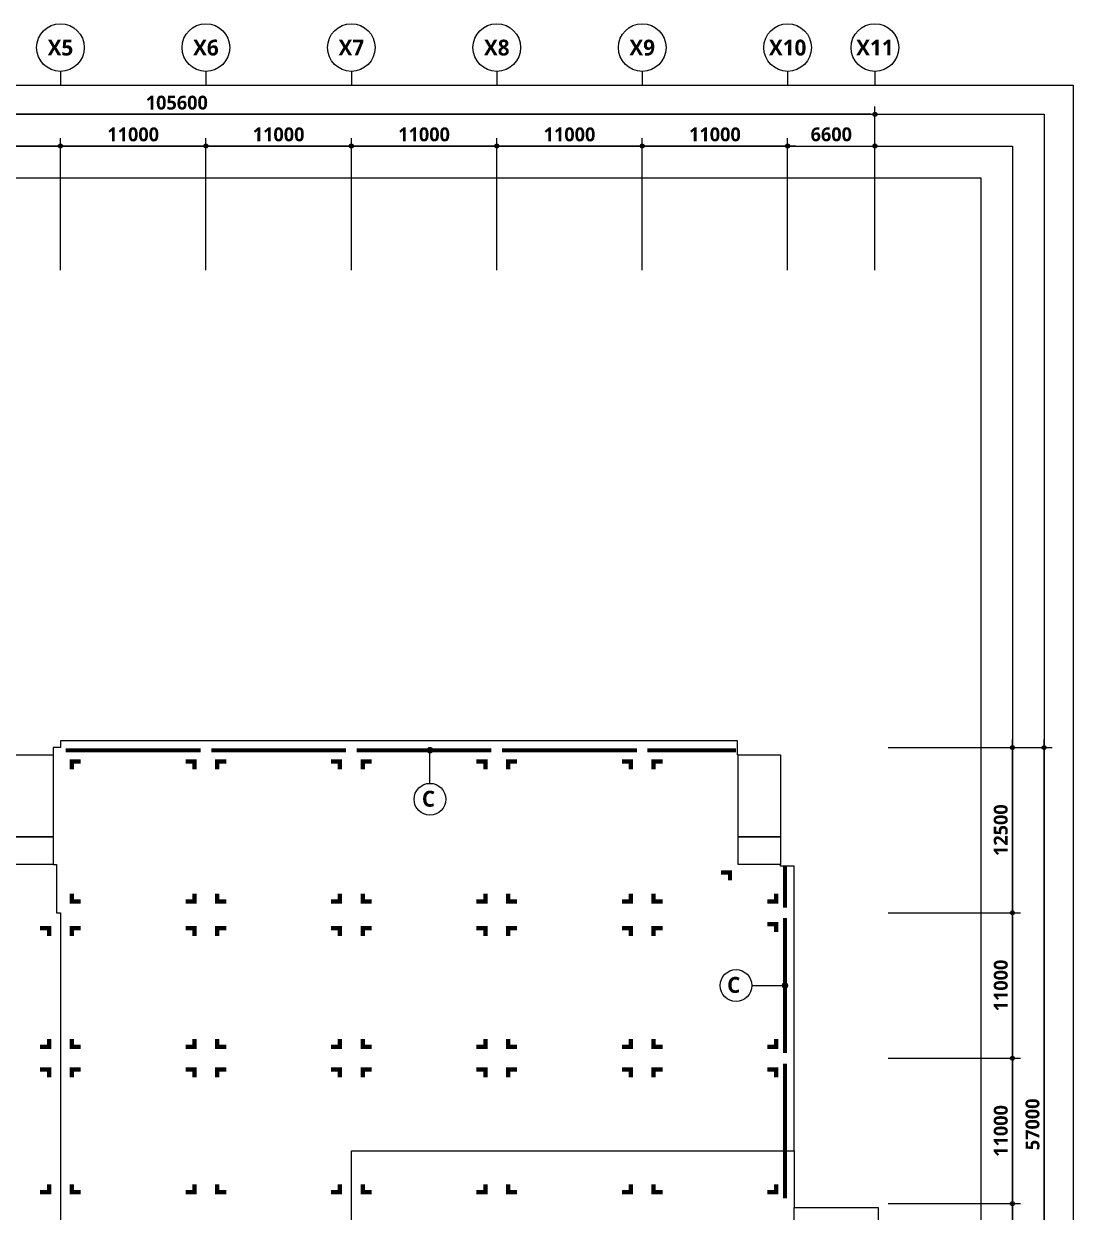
# Model space of a CAD drawing. Header units: millimetres. Extents: x 10941 to 1002000, y 7641 to 169666.
# Drawn here: x 628607 to 707982, y 79768 to 169666 of the extents above; entities that cross this region are included whole.
import ezdxf
from ezdxf.enums import TextEntityAlignment as Align

# ---------------------------------------------------------------- set-up
doc = ezdxf.new("R2010")
doc.units = ezdxf.units.MM
doc.header["$LTSCALE"] = 400
doc.header["$MEASUREMENT"] = 0
doc.header["$PDSIZE"] = -10
doc.layers.get('0').update_dxf_attribs({"linetype": 'CONTINUOUS'})
doc.layers.get('Defpoints').update_dxf_attribs({"color": 153, "linetype": 'CONTINUOUS'})
for name, color, linetype in [('A-ANNO-TEXT1', 7, 'CONTINUOUS'), ('A-P1', 6, 'CONTINUOUS'), ('A-ST-AXIS-BUB', 7, 'CONTINUOUS'), ('A-ST-AXIS-DIM', 7, 'CONTINUOUS'), ('A-TEXT', 3, 'CONTINUOUS'), ('A-WALLb', 5, 'STD_WIREMESH_050'), ('AA-MARK', 2, 'CONTINUOUS')]:
    doc.layers.add(name, color=color, linetype=linetype)
doc.layers.add('Defpoint', color=161, linetype='CONTINUOUS', plot=False)
doc.layers.add('면적', color=210, linetype='CONTINUOUS', plot=False)
doc.styles.add('2020음성 1차', font='')
doc.styles.add('SH_대대리576', font='')
doc.styles.get("Standard").update_dxf_attribs({"font": ''})
doc.styles.get('2020음성 1차').set_extended_font_data('NanumGothic', bold=True)
doc.styles.get('SH_대대리576').set_extended_font_data('NanumGothic', bold=True)
doc.styles.get('Standard').set_extended_font_data('DotumChe')
doc.linetypes.add('STD_WIREMESH_050', pattern='A,4,-1,["X",Standard,S=0.5,R=0,X=-0.24,Y=-0.25],-1', length=6)
doc.dimstyles.new('SHP 600', dxfattribs={"dimscale": 300, "dimtxt": 3.5, "dimasz": 1, "dimexe": 2, "dimexo": 2, "dimgap": 1, "dimtad": 1, "dimdec": 0, "dimzin": 0, "dimdsep": 46, "dimtxsty": 'SH_대대리576', "dimblk": 'DIMDOT', "dimcen": 0.09, "dimclrt": 3, "dimadec": 0, "dimazin": 1, "dimtfac": 1, "dimtdec": 0, "dimtix": 1, "dimtmove": 2, "dimatfit": 0, "dimldrblk": 'DIMDOT', "dimfxl": 1, "dimtolj": 1, "dimtzin": 0, "dimarcsym": 0})

# ---------------------------------------------------------------- blocks, each defined once
blk = doc.blocks.new('G$CF9371588')
blk.add_line((7800, 10975, 103000), (4300, 10975, 103000))
at = {"layer": '면적'}
for p, q in [((100000, 12500, 103000), (100000, 22200, 103000)), ((66500, 0, 103000), (66500, 11000, 103000))]:
    blk.add_line(p, q, dxfattribs=at)
for points in [[(100000, 26500), (100000, 48025), (98950, 48025), (98950, 48150), (95750, 48150), (95750, 56450), (95700, 56450), (95700, 57500), (44500, 57500), (44500, 57000), (43950, 57000), (43950, 56450), (43950, 48150), (40750, 48150), (40750, 56450), (40700, 56450), (40700, 57500), (4300, 57500), (4300, 56450), (4250, 56450), (4250, 48150), (1050, 48150), (1050, 48100), (0, 48100), (0, 22200), (2200, 22200), (5900, 22200), (5900, 17860), (4300, 17860), (4300, 10975), (7800, 10975), (7800, 11000), (38300, 11000), (38300, 10900), (44000, 10900), (44000, 11000), (66500, 11000), (66500, 26500)], [(40750, 56450), (43950, 56450), (43950, 50250), (40750, 50250)], [(40750, 50250), (43950, 50250), (43950, 48150), (40750, 48150)], [(2200, 17260), (2200, 22200), (5900, 22200), (5900, 17860), (4300, 17860), (4300, 17260)], [(2200, 17260), (2200, 15800), (800, 15800), (800, 13450), (4300, 13450), (4300, 17260), (2200, 17260)], [(800, 13450), (800, 10950), (1050, 10950), (4300, 10950), (4300, 13450)], [(4250, 8850), (4250, 10950), (1050, 10950), (1050, 550), (4250, 550), (4250, 6750), (3300, 6750), (3300, 8850)], [(4250, 4600), (4250, 550), (4300, 550), (4300, 0), (40700, 0), (40700, 550), (40750, 550), (40750, 4600), (38300, 4600), (38300, 11000), (7800, 11000), (7800, 4600)], [(4300, 10975), (4300, 10950), (4250, 10950), (4250, 8850), (4250, 8850), (4250, 6750), (4250, 6750), (4250, 4600), (7800, 4600), (7800, 10975)], [(38300, 10900), (38300, 4600), (40750, 4600), (40750, 8850), (40750, 8850), (40750, 8850), (40750, 8850), (40750, 10900)], [(40750, 10900), (44000, 10900), (44000, 8850), (40750, 8850)], [(43950, 0), (43950, 8850), (44000, 8850), (44000, 11000), (93300, 11000), (93300, 4602), (95750, 4602), (95750, 0)], [(93300, 10900), (93300, 4602), (95700, 4602), (95700, 4602), (95750, 4602), (95750, 8850), (99000, 8850), (99000, 8850), (99000, 9000), (99000, 10900)], [(40750, 8850), (43950, 8850), (43950, 6750), (40750, 6750)], [(98950, 6750), (95750, 6750), (95750, 8850), (98950, 8850)], [(40750, 6750), (43950, 6750), (43950, 550), (40750, 550)], [(98950, 550), (95750, 550), (95750, 6750), (98950, 6750)]]:
    blk.add_lwpolyline(points, close=True, dxfattribs=at)
at = {"layer": '면적', "elevation": 103000}
for points in [[(1050, 50250), (4250, 50250), (4250, 56450), (1050, 56450)], [(98950, 50250), (95750, 50250), (95750, 56450), (98950, 56450)], [(1050, 50250), (4250, 50250), (4250, 48150), (1050, 48150)], [(95750, 50250), (98950, 50250), (98950, 48150), (95750, 48150)], [(66500, 11000), (66500, 26500), (100000, 26500), (100000, 22200), (106350, 22200), (106350, 12500), (100000, 12500), (100000, 10900), (93300, 10900), (93300, 11000)], [(66500, 11000), (66500, 0), (95750, 0), (95750, 4602), (93300, 4602), (93300, 11000)], [(3300, 8850), (4250, 8850), (4250, 6750), (3300, 6750)]]:
    blk.add_lwpolyline(points, close=True, dxfattribs=at)
at = {"layer": '면적'}
for points in [[(43950, 48150), (44200, 48150), (44200, 44500), (44500, 44500), (44500, 11000)], [(7800, 11000), (38300, 11000)], [(7800, 11000), (38300, 11000)], [(93300, 11000), (45000, 11000)]]:
    blk.add_lwpolyline(points, dxfattribs=at)
blk = doc.blocks.new('A-ST-AXIS-BUB-1')
at = {"layer": 'A-ST-AXIS-BUB'}
blk.add_line((0, 350), (0, 0), dxfattribs=at)
blk.add_circle((0, 950), 600, dxfattribs=at)
blk = doc.blocks.new('DIMDOT')
at = {"color": 0}
blk.add_line((-2, 0), (2, 0), dxfattribs=at)
for radius in [0.5, 0.25]:
    blk.add_circle((0, 0), radius, dxfattribs=at)
blk = doc.blocks.new('*D19806')
at = {"layer": 'A-ST-AXIS-DIM', "color": 0, "lineweight": -2}
for p, q in [((686382, 151016), (686382, 161016)), ((692982, 151016), (692982, 161016)), ((686682, 160416), (692682, 160416))]:
    blk.add_line(p, q, dxfattribs=at)
at = {"layer": 'Defpoints', "color": 0}
for p in [(692982, 160416), (686382, 150416), (692982, 150416)]:
    blk.add_point(p, dxfattribs=at)
at = {"layer": 'A-ST-AXIS-DIM', "color": 0, "linetype": 'ByBlock', "lineweight": -2, "xscale": 300, "yscale": 300, "zscale": 300, "rotation": 180}
blk.add_blockref('DIMDOT', (686382, 160416), dxfattribs=at)
at = {"layer": 'A-ST-AXIS-DIM', "color": 0, "linetype": 'ByBlock', "lineweight": -2, "xscale": 300, "yscale": 300, "zscale": 300}
blk.add_blockref('DIMDOT', (692982, 160416), dxfattribs=at)
at = {"layer": 'A-ST-AXIS-DIM', "color": 3, "insert": (689682, 161296), "char_height": 1050, "attachment_point": 5, "style": 'SH_대대리576'}
blk.add_mtext('\\A1;6600', dxfattribs=at)
blk = doc.blocks.new('*D19838')
at = {"layer": 'A-ST-AXIS-DIM', "color": 0, "lineweight": -2}
for p, q in [((693982, 114916), (706382, 114916)), ((705782, 58216), (705782, 114616)), ((693982, 57916), (706382, 57916))]:
    blk.add_line(p, q, dxfattribs=at)
at = {"layer": 'Defpoints', "color": 0}
for p in [(693382, 114916), (705782, 114916), (693382, 57916)]:
    blk.add_point(p, dxfattribs=at)
at = {"layer": 'A-ST-AXIS-DIM', "color": 0, "linetype": 'ByBlock', "lineweight": -2, "xscale": 300, "yscale": 300, "zscale": 300}
for p, rotation in [((705782, 114916), 90), ((705782, 57916), 270)]:
    blk.add_blockref('DIMDOT', p, dxfattribs=dict(at, rotation=rotation))
at = {"layer": 'A-ST-AXIS-DIM', "color": 3, "insert": (704905, 86416), "char_height": 1050, "attachment_point": 5, "rotation": 90, "style": 'SH_대대리576'}
blk.add_mtext('\\A1;57000', dxfattribs=at)
blk = doc.blocks.new('*D19840')
at = {"layer": 'A-ST-AXIS-DIM', "color": 0, "lineweight": -2}
for p, q in [((693982, 80416), (703982, 80416)), ((703382, 69716), (703382, 80116)), ((693982, 69416), (703982, 69416))]:
    blk.add_line(p, q, dxfattribs=at)
at = {"layer": 'Defpoints', "color": 0}
for p in [(693382, 80416), (703382, 80416), (693382, 69416)]:
    blk.add_point(p, dxfattribs=at)
at = {"layer": 'A-ST-AXIS-DIM', "color": 0, "linetype": 'ByBlock', "lineweight": -2, "xscale": 300, "yscale": 300, "zscale": 300}
for p, rotation in [((703382, 80416), 90), ((703382, 69416), 270)]:
    blk.add_blockref('DIMDOT', p, dxfattribs=dict(at, rotation=rotation))
at = {"layer": 'A-ST-AXIS-DIM', "color": 3, "insert": (702506, 74916), "char_height": 1050, "attachment_point": 5, "rotation": 90, "style": 'SH_대대리576'}
blk.add_mtext('\\A1;11000', dxfattribs=at)
blk = doc.blocks.new('*D19841')
at = {"layer": 'A-ST-AXIS-DIM', "color": 0, "lineweight": -2}
for p, q in [((693982, 91416), (703982, 91416)), ((703382, 80716), (703382, 91116)), ((693982, 80416), (703982, 80416))]:
    blk.add_line(p, q, dxfattribs=at)
at = {"layer": 'Defpoints', "color": 0}
for p in [(693382, 91416), (703382, 91416), (693382, 80416)]:
    blk.add_point(p, dxfattribs=at)
at = {"layer": 'A-ST-AXIS-DIM', "color": 0, "linetype": 'ByBlock', "lineweight": -2, "xscale": 300, "yscale": 300, "zscale": 300}
for p, rotation in [((703382, 91416), 90), ((703382, 80416), 270)]:
    blk.add_blockref('DIMDOT', p, dxfattribs=dict(at, rotation=rotation))
at = {"layer": 'A-ST-AXIS-DIM', "color": 3, "insert": (702506, 85916), "char_height": 1050, "attachment_point": 5, "rotation": 90, "style": 'SH_대대리576'}
blk.add_mtext('\\A1;11000', dxfattribs=at)
blk = doc.blocks.new('*D19842')
at = {"layer": 'A-ST-AXIS-DIM', "color": 0, "lineweight": -2}
for p, q in [((693982, 102416), (703982, 102416)), ((703382, 91716), (703382, 102116)), ((693982, 91416), (703982, 91416))]:
    blk.add_line(p, q, dxfattribs=at)
at = {"layer": 'Defpoints', "color": 0}
for p in [(693382, 102416), (703382, 102416), (693382, 91416)]:
    blk.add_point(p, dxfattribs=at)
at = {"layer": 'A-ST-AXIS-DIM', "color": 0, "linetype": 'ByBlock', "lineweight": -2, "xscale": 300, "yscale": 300, "zscale": 300}
for p, rotation in [((703382, 102416), 90), ((703382, 91416), 270)]:
    blk.add_blockref('DIMDOT', p, dxfattribs=dict(at, rotation=rotation))
at = {"layer": 'A-ST-AXIS-DIM', "color": 3, "insert": (702506, 96916), "char_height": 1050, "attachment_point": 5, "rotation": 90, "style": 'SH_대대리576'}
blk.add_mtext('\\A1;11000', dxfattribs=at)
blk = doc.blocks.new('*D19843')
at = {"layer": 'A-ST-AXIS-DIM', "color": 0, "lineweight": -2}
for p, q in [((693982, 114916), (703982, 114916)), ((703382, 102716), (703382, 114616)), ((693982, 102416), (703982, 102416))]:
    blk.add_line(p, q, dxfattribs=at)
at = {"layer": 'Defpoints', "color": 0}
for p in [(693382, 114916), (703382, 114916), (693382, 102416)]:
    blk.add_point(p, dxfattribs=at)
at = {"layer": 'A-ST-AXIS-DIM', "color": 0, "linetype": 'ByBlock', "lineweight": -2, "xscale": 300, "yscale": 300, "zscale": 300}
for p, rotation in [((703382, 114916), 90), ((703382, 102416), 270)]:
    blk.add_blockref('DIMDOT', p, dxfattribs=dict(at, rotation=rotation))
at = {"layer": 'A-ST-AXIS-DIM', "color": 3, "insert": (702503, 108666), "char_height": 1050, "attachment_point": 5, "rotation": 90, "style": 'SH_대대리576'}
blk.add_mtext('\\A1;12500', dxfattribs=at)
blk = doc.blocks.new('*D19933')
at = {"layer": 'A-ST-AXIS-DIM', "color": 0, "lineweight": -2}
for p, q in [((675382, 151016), (675382, 161016)), ((686382, 151016), (686382, 161016)), ((686082, 160416), (675682, 160416))]:
    blk.add_line(p, q, dxfattribs=at)
at = {"layer": 'Defpoints', "color": 0}
for p in [(675382, 160416), (675382, 150416), (686382, 150416)]:
    blk.add_point(p, dxfattribs=at)
at = {"layer": 'A-ST-AXIS-DIM', "color": 0, "linetype": 'ByBlock', "lineweight": -2, "xscale": 300, "yscale": 300, "zscale": 300, "rotation": 180}
blk.add_blockref('DIMDOT', (675382, 160416), dxfattribs=at)
at = {"layer": 'A-ST-AXIS-DIM', "color": 0, "linetype": 'ByBlock', "lineweight": -2, "xscale": 300, "yscale": 300, "zscale": 300}
blk.add_blockref('DIMDOT', (686382, 160416), dxfattribs=at)
at = {"layer": 'A-ST-AXIS-DIM', "color": 3, "insert": (680882, 161292), "char_height": 1050, "attachment_point": 5, "style": 'SH_대대리576'}
blk.add_mtext('\\A1;11000', dxfattribs=at)
blk = doc.blocks.new('*D19934')
at = {"layer": 'A-ST-AXIS-DIM', "color": 0, "lineweight": -2}
for p, q in [((664382, 151016), (664382, 161016)), ((675382, 151016), (675382, 161016)), ((675082, 160416), (664682, 160416))]:
    blk.add_line(p, q, dxfattribs=at)
at = {"layer": 'Defpoints', "color": 0}
for p in [(664382, 160416), (664382, 150416), (675382, 150416)]:
    blk.add_point(p, dxfattribs=at)
at = {"layer": 'A-ST-AXIS-DIM', "color": 0, "linetype": 'ByBlock', "lineweight": -2, "xscale": 300, "yscale": 300, "zscale": 300, "rotation": 180}
blk.add_blockref('DIMDOT', (664382, 160416), dxfattribs=at)
at = {"layer": 'A-ST-AXIS-DIM', "color": 0, "linetype": 'ByBlock', "lineweight": -2, "xscale": 300, "yscale": 300, "zscale": 300}
blk.add_blockref('DIMDOT', (675382, 160416), dxfattribs=at)
at = {"layer": 'A-ST-AXIS-DIM', "color": 3, "insert": (669882, 161292), "char_height": 1050, "attachment_point": 5, "style": 'SH_대대리576'}
blk.add_mtext('\\A1;11000', dxfattribs=at)
blk = doc.blocks.new('*D19935')
at = {"layer": 'A-ST-AXIS-DIM', "color": 0, "lineweight": -2}
for p, q in [((653382, 151016), (653382, 161016)), ((664382, 151016), (664382, 161016)), ((664082, 160416), (653682, 160416))]:
    blk.add_line(p, q, dxfattribs=at)
at = {"layer": 'Defpoints', "color": 0}
for p in [(653382, 160416), (653382, 150416), (664382, 150416)]:
    blk.add_point(p, dxfattribs=at)
at = {"layer": 'A-ST-AXIS-DIM', "color": 0, "linetype": 'ByBlock', "lineweight": -2, "xscale": 300, "yscale": 300, "zscale": 300, "rotation": 180}
blk.add_blockref('DIMDOT', (653382, 160416), dxfattribs=at)
at = {"layer": 'A-ST-AXIS-DIM', "color": 0, "linetype": 'ByBlock', "lineweight": -2, "xscale": 300, "yscale": 300, "zscale": 300}
blk.add_blockref('DIMDOT', (664382, 160416), dxfattribs=at)
at = {"layer": 'A-ST-AXIS-DIM', "color": 3, "insert": (658882, 161292), "char_height": 1050, "attachment_point": 5, "style": 'SH_대대리576'}
blk.add_mtext('\\A1;11000', dxfattribs=at)
blk = doc.blocks.new('*D19936')
at = {"layer": 'A-ST-AXIS-DIM', "color": 0, "lineweight": -2}
for p, q in [((642382, 151016), (642382, 161016)), ((653382, 151016), (653382, 161016)), ((653082, 160416), (642682, 160416))]:
    blk.add_line(p, q, dxfattribs=at)
at = {"layer": 'Defpoints', "color": 0}
for p in [(642382, 160416), (642382, 150416), (653382, 150416)]:
    blk.add_point(p, dxfattribs=at)
at = {"layer": 'A-ST-AXIS-DIM', "color": 0, "linetype": 'ByBlock', "lineweight": -2, "xscale": 300, "yscale": 300, "zscale": 300, "rotation": 180}
blk.add_blockref('DIMDOT', (642382, 160416), dxfattribs=at)
at = {"layer": 'A-ST-AXIS-DIM', "color": 0, "linetype": 'ByBlock', "lineweight": -2, "xscale": 300, "yscale": 300, "zscale": 300}
blk.add_blockref('DIMDOT', (653382, 160416), dxfattribs=at)
at = {"layer": 'A-ST-AXIS-DIM', "color": 3, "insert": (647882, 161292), "char_height": 1050, "attachment_point": 5, "style": 'SH_대대리576'}
blk.add_mtext('\\A1;11000', dxfattribs=at)
blk = doc.blocks.new('*D19937')
at = {"layer": 'A-ST-AXIS-DIM', "color": 0, "lineweight": -2}
for p, q in [((631382, 151016), (631382, 161016)), ((642382, 151016), (642382, 161016)), ((642082, 160416), (631682, 160416))]:
    blk.add_line(p, q, dxfattribs=at)
at = {"layer": 'Defpoints', "color": 0}
for p in [(631382, 160416), (631382, 150416), (642382, 150416)]:
    blk.add_point(p, dxfattribs=at)
at = {"layer": 'A-ST-AXIS-DIM', "color": 0, "linetype": 'ByBlock', "lineweight": -2, "xscale": 300, "yscale": 300, "zscale": 300, "rotation": 180}
blk.add_blockref('DIMDOT', (631382, 160416), dxfattribs=at)
at = {"layer": 'A-ST-AXIS-DIM', "color": 0, "linetype": 'ByBlock', "lineweight": -2, "xscale": 300, "yscale": 300, "zscale": 300}
blk.add_blockref('DIMDOT', (642382, 160416), dxfattribs=at)
at = {"layer": 'A-ST-AXIS-DIM', "color": 3, "insert": (636882, 161292), "char_height": 1050, "attachment_point": 5, "style": 'SH_대대리576'}
blk.add_mtext('\\A1;11000', dxfattribs=at)
blk = doc.blocks.new('*D19938')
at = {"layer": 'A-ST-AXIS-DIM', "color": 0, "lineweight": -2}
for p, q in [((620382, 151016), (620382, 161016)), ((631382, 151016), (631382, 161016)), ((631082, 160416), (620682, 160416))]:
    blk.add_line(p, q, dxfattribs=at)
at = {"layer": 'Defpoints', "color": 0}
for p in [(620382, 160416), (620382, 150416), (631382, 150416)]:
    blk.add_point(p, dxfattribs=at)
at = {"layer": 'A-ST-AXIS-DIM', "color": 0, "linetype": 'ByBlock', "lineweight": -2, "xscale": 300, "yscale": 300, "zscale": 300, "rotation": 180}
blk.add_blockref('DIMDOT', (620382, 160416), dxfattribs=at)
at = {"layer": 'A-ST-AXIS-DIM', "color": 0, "linetype": 'ByBlock', "lineweight": -2, "xscale": 300, "yscale": 300, "zscale": 300}
blk.add_blockref('DIMDOT', (631382, 160416), dxfattribs=at)
at = {"layer": 'A-ST-AXIS-DIM', "color": 3, "insert": (625882, 161292), "char_height": 1050, "attachment_point": 5, "style": 'SH_대대리576'}
blk.add_mtext('\\A1;11000', dxfattribs=at)
blk = doc.blocks.new('*D19942')
at = {"layer": 'A-ST-AXIS-DIM', "color": 0, "lineweight": -2}
for p, q in [((587382, 151016), (587382, 163416)), ((692682, 162816), (587682, 162816)), ((692982, 151016), (692982, 163416))]:
    blk.add_line(p, q, dxfattribs=at)
at = {"layer": 'Defpoints', "color": 0}
for p in [(587382, 162816), (587382, 150416), (692982, 150416)]:
    blk.add_point(p, dxfattribs=at)
at = {"layer": 'A-ST-AXIS-DIM', "color": 0, "linetype": 'ByBlock', "lineweight": -2, "xscale": 300, "yscale": 300, "zscale": 300, "rotation": 180}
blk.add_blockref('DIMDOT', (587382, 162816), dxfattribs=at)
at = {"layer": 'A-ST-AXIS-DIM', "color": 0, "linetype": 'ByBlock', "lineweight": -2, "xscale": 300, "yscale": 300, "zscale": 300}
blk.add_blockref('DIMDOT', (692982, 162816), dxfattribs=at)
at = {"layer": 'A-ST-AXIS-DIM', "color": 3, "insert": (640182, 163696), "char_height": 1050, "attachment_point": 5, "style": 'SH_대대리576'}
blk.add_mtext('\\A1;105600', dxfattribs=at)

msp = doc.modelspace()

# ---------------------------------------------------------------- linework, layer by layer
at = {"layer": 'A-P1', "const_width": 326.7}
for points in [[(632922.4, 113856.3), (632241.8, 113856.3), (632241.8, 113266.5)], [(640841.2, 113856.3), (641521.8, 113856.3), (641521.8, 113266.5)], [(643922.4, 113856.3), (643241.8, 113856.3), (643241.8, 113266.5)], [(651841.2, 113856.3), (652521.8, 113856.3), (652521.8, 113266.5)], [(654922.4, 113856.3), (654241.8, 113856.3), (654241.8, 113266.5)], [(662841.2, 113856.3), (663521.8, 113856.3), (663521.8, 113266.5)], [(665922.4, 113856.3), (665241.8, 113856.3), (665241.8, 113266.5)], [(673841.2, 113856.3), (674521.8, 113856.3), (674521.8, 113266.5)], [(676922.4, 113856.3), (676241.8, 113856.3), (676241.8, 113266.5)], [(681341.2, 105456.3), (682021.8, 105456.3), (682021.8, 104866.5)], [(632922.4, 103276.3), (632241.8, 103276.3), (632241.8, 103866.2)], [(640841.2, 103276.3), (641521.8, 103276.3), (641521.8, 103866.2)], [(643922.4, 103276.3), (643241.8, 103276.3), (643241.8, 103866.2)], [(651841.2, 103276.3), (652521.8, 103276.3), (652521.8, 103866.2)], [(654922.4, 103276.3), (654241.8, 103276.3), (654241.8, 103866.2)], [(662841.2, 103276.3), (663521.8, 103276.3), (663521.8, 103866.2)], [(665922.4, 103276.3), (665241.8, 103276.3), (665241.8, 103866.2)], [(673841.2, 103276.3), (674521.8, 103276.3), (674521.8, 103866.2)], [(676922.4, 103276.3), (676241.8, 103276.3), (676241.8, 103866.2)], [(684841.2, 103276.3), (685521.8, 103276.3), (685521.8, 103866.2)], [(684841.2, 101556.3), (685521.8, 101556.3), (685521.8, 100966.5)], [(629841.2, 101256.3), (630521.8, 101256.3), (630521.8, 100666.5)], [(632922.4, 101256.3), (632241.8, 101256.3), (632241.8, 100666.5)], [(640841.2, 101256.3), (641521.8, 101256.3), (641521.8, 100666.5)], [(643922.4, 101256.3), (643241.8, 101256.3), (643241.8, 100666.5)], [(651841.2, 101256.3), (652521.8, 101256.3), (652521.8, 100666.5)], [(654922.4, 101256.3), (654241.8, 101256.3), (654241.8, 100666.5)], [(662841.2, 101256.3), (663521.8, 101256.3), (663521.8, 100666.5)], [(665922.4, 101256.3), (665241.8, 101256.3), (665241.8, 100666.5)], [(673841.2, 101256.3), (674521.8, 101256.3), (674521.8, 100666.5)], [(676922.4, 101256.3), (676241.8, 101256.3), (676241.8, 100666.5)], [(629841.2, 92276.3), (630521.8, 92276.3), (630521.8, 92866.2)], [(632922.4, 92276.3), (632241.8, 92276.3), (632241.8, 92866.2)], [(640841.2, 92276.3), (641521.8, 92276.3), (641521.8, 92866.2)], [(643922.4, 92276.3), (643241.8, 92276.3), (643241.8, 92866.2)], [(651841.2, 92276.3), (652521.8, 92276.3), (652521.8, 92866.2)], [(654922.4, 92276.3), (654241.8, 92276.3), (654241.8, 92866.2)], [(662841.2, 92276.3), (663521.8, 92276.3), (663521.8, 92866.2)], [(665922.4, 92276.3), (665241.8, 92276.3), (665241.8, 92866.2)], [(673841.2, 92276.3), (674521.8, 92276.3), (674521.8, 92866.2)], [(676922.4, 92276.3), (676241.8, 92276.3), (676241.8, 92866.2)], [(684841.2, 92276.3), (685521.8, 92276.3), (685521.8, 92866.2)], [(629841.2, 90556.3), (630521.8, 90556.3), (630521.8, 89966.5)], [(632922.4, 90556.3), (632241.8, 90556.3), (632241.8, 89966.5)], [(640841.2, 90556.3), (641521.8, 90556.3), (641521.8, 89966.5)], [(643922.4, 90556.3), (643241.8, 90556.3), (643241.8, 89966.5)], [(651841.2, 90556.3), (652521.8, 90556.3), (652521.8, 89966.5)], [(654922.4, 90556.3), (654241.8, 90556.3), (654241.8, 89966.5)], [(662841.2, 90556.3), (663521.8, 90556.3), (663521.8, 89966.5)], [(665922.4, 90556.3), (665241.8, 90556.3), (665241.8, 89966.5)], [(673841.2, 90556.3), (674521.8, 90556.3), (674521.8, 89966.5)], [(676922.4, 90556.3), (676241.8, 90556.3), (676241.8, 89966.5)], [(684841.2, 90556.3), (685521.8, 90556.3), (685521.8, 89966.5)], [(629841.2, 81276.3), (630521.8, 81276.3), (630521.8, 81866.2)], [(632922.4, 81276.3), (632241.8, 81276.3), (632241.8, 81866.2)], [(640841.2, 81276.3), (641521.8, 81276.3), (641521.8, 81866.2)], [(643922.4, 81276.3), (643241.8, 81276.3), (643241.8, 81866.2)], [(651841.2, 81276.3), (652521.8, 81276.3), (652521.8, 81866.2)], [(654922.4, 81276.3), (654241.8, 81276.3), (654241.8, 81866.2)], [(662841.2, 81276.3), (663521.8, 81276.3), (663521.8, 81866.2)], [(665922.4, 81276.3), (665241.8, 81276.3), (665241.8, 81866.2)], [(673841.2, 81276.3), (674521.8, 81276.3), (674521.8, 81866.2)], [(676922.4, 81276.3), (676241.8, 81276.3), (676241.8, 81866.2)], [(684841.2, 81276.3), (685521.8, 81276.3), (685521.8, 81866.2)]]:
    msp.add_lwpolyline(points, dxfattribs=at)
at = {"layer": 'A-TEXT', "color": 7}
for centre in [(659327.3, 111010.4), (682475.9, 96916.3)]:
    msp.add_circle(centre, 1200, dxfattribs=at)
at = {"layer": 'A-WALLb', "ltscale": 600, "const_width": 300}
for points in [[(631781.8, 114716.3), (641981.8, 114716.3)], [(642781.8, 114716.3), (652981.8, 114716.3)], [(653781.8, 114716.3), (663981.8, 114716.3)], [(664781.8, 114716.3), (674981.8, 114716.3)], [(675781.8, 114716.3), (682481.8, 114716.3)], [(686181.8, 105916.3), (686181.8, 102816.3)], [(686181.8, 102016.3), (686181.8, 91816.3)], [(686181.8, 91016.3), (686181.8, 80816.3)]]:
    msp.add_lwpolyline(points, dxfattribs=at)
at = {"layer": 'AA-MARK', "color": 0, "const_width": 249.8}
for points in [[(659202.2, 114716.3, 1), (659452.5, 114716.3, 1)], [(686181.8, 96791.2, -1), (686181.8, 97041.5, -1)]]:
    msp.add_lwpolyline(points, format="xyb", close=True, dxfattribs=at)
at = {"layer": 'AA-MARK', "color": 0}
for points in [[(659327.3, 112210.4), (659327.3, 114716.3)], [(683675.9, 96916.3), (686181.8, 96916.3)]]:
    msp.add_lwpolyline(points, dxfattribs=at)
at = {"layer": 'Defpoint'}
for points in [[(707981.8, 36444.9), (536781.8, 36444.9), (536781.8, 165016.3), (707981.8, 165016.3)], [(705781.8, 38644.9), (538981.8, 38644.9), (538981.8, 162816.3), (705781.8, 162816.3)], [(703381.8, 41044.9), (541381.8, 41044.9), (541381.8, 160416.3), (703381.8, 160416.3)], [(700981.8, 43444.9), (543781.8, 43444.9), (543781.8, 158016.3), (700981.8, 158016.3)]]:
    msp.add_lwpolyline(points, close=True, dxfattribs=at)

# ---------------------------------------------------------------- block references
msp.add_blockref('G$CF9371588', (586881.8, 57916.3))
at = {"layer": 'A-ST-AXIS-BUB', "xscale": 3, "yscale": 3, "zscale": 3}
for p in [(631381.8, 165016.3), (642381.8, 165016.3), (653381.8, 165016.3), (664381.8, 165016.3), (675381.8, 165016.3), (686381.8, 165016.3), (692981.8, 165016.3)]:
    msp.add_blockref('A-ST-AXIS-BUB-1', p, dxfattribs=at)

# ---------------------------------------------------------------- texts
at = {"layer": 'A-ANNO-TEXT1', "style": 'SH_대대리576'}
for s, p in [('X5', (631381.8, 167866.3)), ('X6', (642381.8, 167866.3)), ('X7', (653381.8, 167866.3)), ('X8', (664381.8, 167866.3)), ('X9', (675381.8, 167866.3)), ('X10', (686381.8, 167866.3)), ('X11', (692981.8, 167866.3))]:
    msp.add_text(s, height=1200, dxfattribs=at).set_placement(p, align=Align.MIDDLE_CENTER)
at = {"layer": 'A-TEXT', "style": '2020음성 1차'}
for p in [(658720.1, 110445.9), (681804, 96366)]:
    msp.add_text('C', height=1200, dxfattribs=at).set_placement(p)

# ---------------------------------------------------------------- dimensions: what is measured, and where the dimension line sits
at = {"layer": 'A-ST-AXIS-DIM'}
for base, p1, p2, picture, middle in [((587381.8, 162816.3), (692981.8, 150416.3), (587381.8, 150416.3), '*D19942', (640181.8, 163695.8)), ((620381.8, 160416.3), (631381.8, 150416.3), (620381.8, 150416.3), '*D19938', (625881.8, 161292.1)), ((631381.8, 160416.3), (642381.8, 150416.3), (631381.8, 150416.3), '*D19937', (636881.8, 161292.1)), ((642381.8, 160416.3), (653381.8, 150416.3), (642381.8, 150416.3), '*D19936', (647881.8, 161292.1)), ((653381.8, 160416.3), (664381.8, 150416.3), (653381.8, 150416.3), '*D19935', (658881.8, 161292.1)), ((664381.8, 160416.3), (675381.8, 150416.3), (664381.8, 150416.3), '*D19934', (669881.8, 161292.1)), ((675381.8, 160416.3), (686381.8, 150416.3), (675381.8, 150416.3), '*D19933', (680881.8, 161292.1))]:
    dim = msp.add_linear_dim(base=base, p1=p1, p2=p2, dimstyle='SHP 600', dxfattribs=at)
    dim.commit()
    dim.dimension.update_dxf_attribs({"geometry": picture, "text_midpoint": middle})
for base, p1, p2, angle, picture, middle in [((692981.8, 160416.3), (686381.8, 150416.3), (692981.8, 150416.3), 180, '*D19806', (689681.8, 161295.8)), ((705781.8, 114916.3), (693381.8, 57916.3), (693381.8, 114916.3), 270, '*D19838', (704904.6, 86416.3)), ((703381.8, 114916.3), (693381.8, 102416.3), (693381.8, 114916.3), 270, '*D19843', (702503.1, 108666.3)), ((703381.8, 102416.3), (693381.8, 91416.3), (693381.8, 102416.3), 270, '*D19842', (702506.1, 96916.3)), ((703381.8, 91416.3), (693381.8, 80416.3), (693381.8, 91416.3), 270, '*D19841', (702506.1, 85916.3)), ((703381.8, 80416.3), (693381.8, 69416.3), (693381.8, 80416.3), 270, '*D19840', (702506.1, 74916.3))]:
    dim = msp.add_linear_dim(base=base, p1=p1, p2=p2, angle=angle, dimstyle='SHP 600', dxfattribs=at)
    dim.commit()
    dim.dimension.update_dxf_attribs({"geometry": picture, "text_midpoint": middle})

doc.saveas('drawing.dxf')
